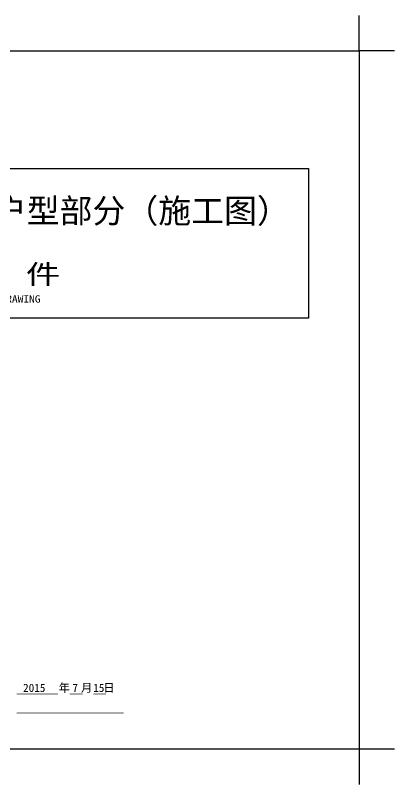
# Paper-space layout '布局1' of a CAD drawing. Header units: millimetres. Extents: x 36 to 2614, y 255 to 718.
# Drawn here: x 444.5 to 672.3, y 256 to 718.5 of the extents above; entities that cross this region are included whole.
import ezdxf
from ezdxf.enums import TextEntityAlignment as Align

# ---------------------------------------------------------------- set-up
doc = ezdxf.new("R2010")
doc.units = ezdxf.units.MM
doc.linetypes.add('ACAD_ISO02W100', pattern=[15, 12, -3])
doc.layers.get('DEFPOINTS').update_dxf_attribs({"color": 250})
doc.layers.add('W-文字', color=35, linetype='Continuous')
doc.styles.add('WORD-2', font='SIMHEI.TTF')

psp = doc.layouts.new('布局1')

# ---------------------------------------------------------------- linework, layer by layer
at = {"layer": 'DEFPOINTS', "color": 1, "ltscale": 0.01}
for p, q in [((651.13, 697.26), (651.13, 718.48)), ((672.34, 697.26), (651.13, 697.26)), ((672.34, 277.26), (651.13, 277.26)), ((651.13, 277.26), (651.13, 256.05))]:
    psp.add_line(p, q, dxfattribs=at)
at = {"layer": 'DEFPOINTS', "color": 251, "ltscale": 0.01}
psp.add_lwpolyline([(57.13, 697.26), (651.13, 697.26), (651.13, 277.26), (57.13, 277.26)], close=True, dxfattribs=at)
at = {"layer": 'W-文字', "color": 7}
psp.add_lwpolyline([(92.93, 626.49), (620.63, 626.49), (620.63, 536.51), (92.93, 536.51)], close=True, dxfattribs=at)
at = {"layer": 'W-文字', "color": 7, "linetype": 'ACAD_ISO02W100', "ltscale": 0.2, "const_width": 0.362}
for points in [[(445.39, 310.51), (470.2, 310.51)], [(477.17, 310.51), (484.7, 310.51)], [(491.42, 310.51), (498.94, 310.51)], [(445.39, 299.1), (509.51, 299.1)]]:
    psp.add_lwpolyline(points, dxfattribs=at)
at = {"layer": 'W-文字', "linetype": 'ACAD_ISO02W100', "ltscale": 0.2, "const_width": 0.362}
psp.add_lwpolyline([(477.35, 310.51), (484.88, 310.51)], dxfattribs=at)

# ---------------------------------------------------------------- texts
at = {"layer": 'W-文字', "color": 0, "lineweight": 0, "style": 'WORD-2'}
psp.add_text('天泉湖翡翠谷养生居住社区一期深色户型部分（施工图）', height=14.4878, dxfattribs=at).set_placement((362.39, 593.72), align=Align.CENTER)
for s, height, width, p in [('件', 11.59, 1.3, (450.92, 557.08)), ('DESIGN    DOCUMENT    OF    DECORATION    CONSTRUCTION    DRAWING', 4.3817, 1.15, (236.81, 545.82))]:
    psp.add_text(s, height=height, dxfattribs=dict(at, width=width)).set_placement(p)
for s, height, p in [('2015   ', 4.929, (449.16, 311.76)), ('年  月  日', 4.929, (470.55, 311.76)), ('7', 4.93, (478.82, 311.76)), ('15', 4.929, (491.3, 311.76))]:
    psp.add_text(s, height=height, dxfattribs=at).set_placement(p)

doc.saveas('drawing.dxf')
